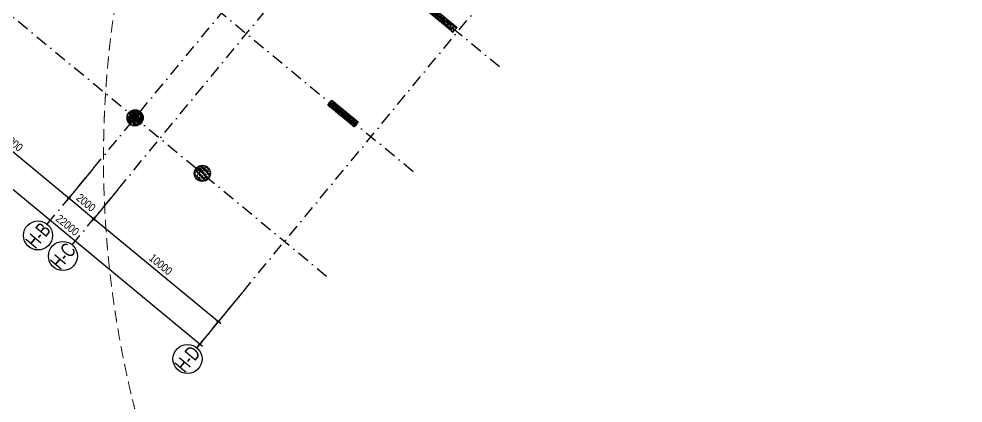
# Model space of a CAD drawing. Header units: millimetres. Extents: x -185400 to -147, y -14070 to 168686.
# Drawn here: x -123365 to -64925, y 54501 to 78261 of the extents above; entities that cross this region are included whole.
import ezdxf
from ezdxf.enums import TextEntityAlignment as Align

# ---------------------------------------------------------------- set-up
doc = ezdxf.new("R2010")
doc.units = ezdxf.units.MM
doc.header["$LTSCALE"] = 300
doc.header["$MEASUREMENT"] = 0
doc.linetypes.add('DASHDOT', pattern=[1, 0.5, -0.25, 0, -0.25])
doc.linetypes.add('HIDDEN', pattern=[0.375, 0.25, -0.125])
for name, color, linetype in [('ccu12-Hatch', 250, 'Continuous'), ('KC-Betong', 6, 'Continuous'), ('KT-Kich thuoc', 9, 'Continuous'), ('KT-Luoi truc South Tower', 8, 'DASHDOT'), ('ST_MBDV Cot vach 220805$0$AUDIT_I_220805193045-1', 50, 'Continuous')]:
    doc.layers.add(name, color=color, linetype=linetype)
doc.layers.add('KT-Chi gioi XD', color=7, linetype='HIDDEN', true_color=0x0066cc)
doc.styles.add('Arial Narrow', font='ARIALN.TTF')
doc.styles.add('ST_MBDV Cot vach 220805$0$HBA-Text', font='GOTHIC.TTF')
doc.dimstyles.new('ccu12-200', dxfattribs={"dimscale": 200, "dimtxt": 2.5, "dimasz": 1, "dimexe": 1, "dimexo": 2, "dimgap": 1, "dimtad": 1, "dimdec": 0, "dimdsep": 46, "dimtxsty": 'Arial Narrow', "dimblk": 'ARCHTICK', "dimcen": -1, "dimdle": 1, "dimclrd": 256, "dimclre": 256, "dimclrt": 3, "dimadec": 0, "dimazin": 2, "dimtfac": 0.1, "dimtdec": 0, "dimtmove": 0, "dimatfit": 1, "dimldrblk": 'ARCHTICK', "dimfxl": 1, "dimtvp": 0.833333, "dimtolj": 1, "dimtzin": 12, "dimarcsym": 0})

# ---------------------------------------------------------------- blocks, each defined once
blk = doc.blocks.new('_ARCHTICK')
at = {"color": 0, "linetype": 'ByBlock', "const_width": 0.15}
blk.add_lwpolyline([(-0.5, -0.5), (0.5, 0.5)], dxfattribs=at)
blk = doc.blocks.new('*D59')
at = {"layer": 'Defpoints', "color": 0, "transparency": 16777216}
for p in [(-118515, 69310), (-116973, 68037), (-118730, 65909)]:
    blk.add_point(p, dxfattribs=at)
at = {"layer": 'KT-Kich thuoc', "lineweight": -2, "transparency": 16777216}
for p, q in [((-118770, 69002), (-120399, 67029)), ((-120426, 67310), (-118576, 65782)), ((-117228, 67728), (-118857, 65755))]:
    blk.add_line(p, q, dxfattribs=at)
at = {"layer": 'KT-Kich thuoc', "lineweight": -2, "transparency": 16777216, "xscale": 200, "yscale": 200, "zscale": 200}
for p, rotation in [((-120272, 67183), 140.4488267454906), ((-118730, 65909), 320.4488267454906)]:
    blk.add_blockref('_ARCHTICK', p, dxfattribs=dict(at, rotation=rotation))
at = {"layer": 'KT-Kich thuoc', "color": 3, "transparency": 16777216, "insert": (-119211, 66897), "char_height": 500, "attachment_point": 5, "rotation": 320.44883, "style": 'Arial Narrow'}
blk.add_mtext('\\A1;2000', dxfattribs=at)
blk = doc.blocks.new('*D60')
at = {"layer": 'Defpoints', "color": 0, "transparency": 16777216}
for p in [(-126226, 75678), (-118515, 69310), (-120272, 67183)]:
    blk.add_point(p, dxfattribs=at)
at = {"layer": 'KT-Kich thuoc', "lineweight": -2, "transparency": 16777216}
for p, q in [((-126480, 75369), (-128110, 73396)), ((-128137, 73678), (-120118, 67055)), ((-118770, 69002), (-120399, 67029))]:
    blk.add_line(p, q, dxfattribs=at)
at = {"layer": 'KT-Kich thuoc', "lineweight": -2, "transparency": 16777216, "xscale": 200, "yscale": 200, "zscale": 200}
for p, rotation in [((-127982, 73550), 140.4488267454906), ((-120272, 67183), 320.4488267454906)]:
    blk.add_blockref('_ARCHTICK', p, dxfattribs=dict(at, rotation=rotation))
at = {"layer": 'KT-Kich thuoc', "color": 3, "transparency": 16777216, "insert": (-123837, 70718), "char_height": 500, "attachment_point": 5, "rotation": 320.44883, "style": 'Arial Narrow'}
blk.add_mtext('\\A1;10000', dxfattribs=at)
blk = doc.blocks.new('*D61')
at = {"layer": 'Defpoints', "color": 0, "transparency": 16777216}
for p in [(-116973, 68037), (-109262, 61669), (-111019, 59542)]:
    blk.add_point(p, dxfattribs=at)
at = {"layer": 'KT-Kich thuoc', "lineweight": -2, "transparency": 16777216}
for p, q in [((-117228, 67728), (-118857, 65755)), ((-118884, 66037), (-110865, 59414)), ((-109517, 61360), (-111147, 59387))]:
    blk.add_line(p, q, dxfattribs=at)
at = {"layer": 'KT-Kich thuoc', "lineweight": -2, "transparency": 16777216, "xscale": 200, "yscale": 200, "zscale": 200}
for p, rotation in [((-118730, 65909), 140.4488267454906), ((-111019, 59542), 320.4488267454906)]:
    blk.add_blockref('_ARCHTICK', p, dxfattribs=dict(at, rotation=rotation))
at = {"layer": 'KT-Kich thuoc', "color": 3, "transparency": 16777216, "insert": (-114585, 63076), "char_height": 500, "attachment_point": 5, "rotation": 320.44883, "style": 'Arial Narrow'}
blk.add_mtext('\\A1;10000', dxfattribs=at)
blk = doc.blocks.new('ST_MBDV Cot vach 220805$0$GRID-SYM-flat-103')
at = {"layer": 'ST_MBDV Cot vach 220805$0$AUDIT_I_220805193045-1'}
blk.add_circle((0, 0, 0), 900, dxfattribs=at)
at = {"layer": 'ST_MBDV Cot vach 220805$0$AUDIT_I_220805193045-1', "style": 'ST_MBDV Cot vach 220805$0$HBA-Text'}
blk.add_attdef('GRID', text='', height=900, rotation=19.04714, dxfattribs=at).set_placement((0, 0, 0), align=Align.MIDDLE_CENTER)
blk = doc.blocks.new('*D58')
at = {"layer": 'Defpoints', "color": 0, "transparency": 16777216}
for p in [(-126226, 75678), (-109262, 61669), (-112165, 58154)]:
    blk.add_point(p, dxfattribs=at)
at = {"layer": 'KT-Kich thuoc', "lineweight": -2, "transparency": 16777216}
for p, q in [((-126480, 75369), (-129256, 72008)), ((-129283, 72290), (-112011, 58026)), ((-109517, 61360), (-112293, 57999))]:
    blk.add_line(p, q, dxfattribs=at)
at = {"layer": 'KT-Kich thuoc', "lineweight": -2, "transparency": 16777216, "xscale": 200, "yscale": 200, "zscale": 200}
for p, rotation in [((-129129, 72163), 140.4488267378724), ((-112165, 58154), 320.4488267378724)]:
    blk.add_blockref('_ARCHTICK', p, dxfattribs=dict(at, rotation=rotation))
at = {"layer": 'KT-Kich thuoc', "color": 3, "transparency": 16777216, "insert": (-120357, 65509), "char_height": 500, "attachment_point": 5, "rotation": 320.44883, "style": 'Arial Narrow'}
blk.add_mtext('\\A1;22000', dxfattribs=at)
blk = doc.blocks.new('*U19')
h = blk.add_hatch()
h.set_pattern_fill('VATLIEU04', color=250, scale=40, style=0, pattern_type=2)
h.set_pattern_definition([(50, (1150, 450), (286.904, -25.1), [30, -330]), (355, (1150, 450), (-55.5, 300.877), [24, -264]), (100.451, (1173.9, 447.9), (231.404, 275.776), [25.496, -280.457]), (46.184, (1150, 530), (426.896, -66.21), [45, -495]), (96.636, (1185.57, 524.5), (373.865, 389.65), [38.244, -420.685]), (351.184, (1150, 530), (373.86, 389.65), [36, -396]), (21, (1190, 510), (238.763, -161.048), [30, -330]), (326, (1190, 510), (97.326, 290.06), [24, -264]), (71.451, (1209.9, 496.58), (336.09, 129.012), [25.496, -280.457]), (37.5, (1150, 450), (4.864, 133.1575), [0, -260.8, 0, -268, 0, -265]), (7.5, (1150, 450), (105.228, 157.765), [0, -152.8, 0, -254.8, 0, -101]), (327.5, (1060.8, 450), (213.529, -9.022), [0, -100, 0, -312, 0, -414]), (317.5, (1020.8, 450), (233.274, 40.042), [0, -130, 0, -207.2, 0, -294]), (45, (1150, 450), (-120.208, 120.208), []), (45, (1150, 499), (-120.208, 120.208), [])])
h.paths.add_polyline_path([(-475, -475), (1625, -475), (1625, -75), (-475, -75)])
at = {"color": 6, "ltscale": 0.25}
blk.add_lwpolyline([(-475, -475), (1625, -475), (1625, -75), (-475, -75)], close=True, dxfattribs=at)
at = {"layer": 'Defpoints', "linetype": 'ByBlock', "ltscale": 30}
for p, q in [((1625, -475), (-475, -75)), ((-475, -475), (1625, -75))]:
    blk.add_line(p, q, dxfattribs=at)
blk = doc.blocks.new('*U18')
h = blk.add_hatch()
h.set_pattern_fill('VATLIEU04', color=250, scale=40, style=0, pattern_type=2)
h.set_pattern_definition([(50, (1550, 450), (286.904, -25.1), [30, -330]), (355, (1550, 450), (-55.5, 300.877), [24, -264]), (100.451, (1573.9, 447.9), (231.404, 275.776), [25.496, -280.457]), (46.184, (1550, 530), (426.896, -66.21), [45, -495]), (96.636, (1585.57, 524.5), (373.865, 389.65), [38.244, -420.685]), (351.184, (1550, 530), (373.865, 389.65), [36, -396]), (21, (1590, 510), (238.763, -161.048), [30, -330]), (326, (1590, 510), (97.326, 290.06), [24, -264]), (71.451, (1609.9, 496.58), (336.09, 129.012), [25.496, -280.457]), (37.5, (1550, 450), (4.864, 133.1575), [0, -260.8, 0, -268, 0, -265]), (7.5, (1550, 450), (105.228, 157.765), [0, -152.8, 0, -254.8, 0, -101]), (327.5, (1460.8, 450), (213.529, -9.022), [0, -100, 0, -312, 0, -414]), (317.5, (1420.8, 450), (233.274, 40.042), [0, -130, 0, -207.2, 0, -294]), (45, (1550, 450), (-120.208, 120.208), []), (45, (1550, 499), (-120.208, 120.208), [])])
h.paths.add_polyline_path([(-475, -475), (2025, -475), (2025, -75), (-475, -75)])
at = {"color": 6, "ltscale": 0.25}
blk.add_lwpolyline([(-475, -475), (2025, -475), (2025, -75), (-475, -75)], close=True, dxfattribs=at)
at = {"layer": 'Defpoints', "linetype": 'ByBlock', "ltscale": 30}
for p, q in [((2025, -475), (-475, -75)), ((-475, -475), (2025, -75))]:
    blk.add_line(p, q, dxfattribs=at)
blk = doc.blocks.new('A$C757F5D6E')
at = {"layer": 'ccu12-Hatch', "ltscale": 0.5}
h = blk.add_hatch(dxfattribs=at)
h.set_pattern_fill('VATLIEU04', color=256, scale=50, angle=45, pattern_type=2)
h.set_pattern_definition([(95, (-1153005.9, 53036.63), (275.776, 231.40354), [37.5, -412.5]), (40, (-1153005.9, 53036.63), (-314.99608, 216.88407), [30, -330]), (145.4514, (-1152982.9, 53055.9), (-39.21973, 448.28764), [31.8701, -350.57106]), (91.1842, (-1153076.6, 53107.34), (435.8465, 318.80688), [56.25, -618.75]), (141.6356, (-1153040.3, 53133.9), (-13.9495, 674.85584), [47.80514, -525.8565]), (36.1842, (-1153076.6, 53107.34), (-13.95003, 674.85583), [45, -495]), (66, (-1153023.57, 53125.02), (353.38579, 68.69124), [37.5, -412.5]), (11, (-1153023.57, 53125.02), (-170.3543, 342.40422), [30, -330]), (116.4514, (-1152994.12, 53130.74), (183.03181, 411.09531), [31.8701, -350.57106]), (82.5, (-1153005.9, 53036.63), (-113.396593, 121.994909), [0, -326, 0, -335, 0, -331.25]), (52.5, (-1153005.9, 53036.63), (-46.43647, 232.454725), [0, -191, 0, -318.5, 0, -126.25]), (12.5, (-1153084.74, 52957.79), (196.709084, 180.760381), [0, -125, 0, -390, 0, -517.5]), (2.5, (-1153120.1, 52922.43), (170.79499, 241.579903), [0, -162.5, 0, -259, 0, -367.5]), (90, (-1153005.9, 53036.63), (-212.5, 0), []), (90, (-1153049.2, 53079.94), (-212.5, 0), [])])
edge = h.paths.add_edge_path()
edge.add_arc((-116173, 72146), 500, 0, 360)
at = {"layer": 'ccu12-Hatch'}
h = blk.add_hatch(dxfattribs=at)
h.set_pattern_fill('1BETONG2-BOP', color=256, scale=50, pattern_type=2)
h.set_pattern_definition([(50, (0, 0), (358.6301, -31.37607), [37.5, -412.5]), (355, (0, 0), (-69.3757, 376.0961), [30, -330]), (100.4514, (29.9, -2.6), (289.2547, 344.7198), [31.8701, -350.5711]), (46.1842, (0, 100), (533.6205, -82.7595), [56.25, -618.75]), (96.6356, (44.47, 93.1), (467.3314, 487.059), [47.8051, -525.8565]), (351.1842, (0, 100), (467.331, 487.0593), [45, -495]), (21, (50, 75), (298.4535, -201.30945), [37.5, -412.5]), (226, (50, 75), (335.9411, -182.7699), [30, -330]), (71.4514, (74.87, 58.22), (420.1113, 161.26525), [31.8701, -350.5711]), (67.5, (0, 0), (-77.95809, 147.18723), [0, -326, 0, -335, 0, -331.25]), (4.5, (0, 0), (141.67546, 190.0516), [0, -191, 0, -318.5, 0, -126.25]), (327.5, (-111.5, 0), (266.91122, -11.27744), [0, -125, 0, -390, 0, -517.5]), (317.5, (-161.5, 0), (291.5931, 50.0525), [0, -162.5, 0, -259, 0, -367.5]), (315, (0, 0), (150.2602, 150.2602), []), (315, (0, 61.25), (150.2602, 150.2602), [])])
edge = h.paths.add_edge_path()
edge.add_arc((-116173, 72146), 500, 0, 360)
h = blk.add_hatch(dxfattribs=at)
h.set_pattern_fill('1BETONG2-BOP', color=256, scale=50, pattern_type=2)
h.set_pattern_definition([(50, (0.0008, -0.0007), (358.6301, -31.3761), [37.5, -412.5]), (355, (0.0008, -0.0007), (-69.3757, 376.0961), [30, -330]), (100.4514, (29.9, -2.6), (289.2547, 344.7198), [31.8701, -350.5711]), (46.1842, (0.0008, 100), (533.6205, -82.7595), [56.25, -618.75]), (96.6356, (44.47, 93.1), (467.3314, 487.059), [47.8051, -525.8565]), (351.1842, (0.0008, 100), (467.331, 487.0593), [45, -495]), (21, (50, 75), (298.4535, -201.30945), [37.5, -412.5]), (226, (50, 75), (335.9411, -182.7699), [30, -330]), (71.4514, (74.87, 58.22), (420.1113, 161.26525), [31.8701, -350.5711]), (67.5, (0.0008, -0.0007), (-77.95809, 147.18723), [0, -326, 0, -335, 0, -331.25]), (4.5, (0.0008, -0.0007), (141.67546, 190.0516), [0, -191, 0, -318.5, 0, -126.25]), (327.5, (-111.5, -0.0007), (266.91122, -11.27744), [0, -125, 0, -390, 0, -517.5]), (317.5, (-161.5, -0.0007), (291.5931, 50.0525), [0, -162.5, 0, -259, 0, -367.5]), (315, (0.0008, -0.0007), (150.2602, 150.2602), []), (315, (0.0008, 61.25), (150.2602, 150.2602), [])])
edge = h.paths.add_edge_path()
edge.add_arc((-112010, 68707), 500, 0, 360)
at = {"layer": 'KC-Betong', "ltscale": 0.5}
for centre in [(-116173, 72146), (-112010, 68707)]:
    blk.add_circle(centre, 500, dxfattribs=at)
at = {"layer": 'KC-Betong', "linetype": 'ByBlock', "xscale": -1, "rotation": 320.4488276923595}
for name, p in [('*U18', (-96568, 78100)), ('*U19', (-102688, 72260))]:
    blk.add_blockref(name, p, dxfattribs=at)

msp = doc.modelspace()

# ---------------------------------------------------------------- linework, layer by layer
at = {"layer": 'KT-Chi gioi XD', "lineweight": 13, "ltscale": 10, "elevation": 0, "flags": 128}
msp.add_lwpolyline([(-29078.1, 143772.1), (-33774.2, 161645), (-36124.3, 162456.9), (-45058.2, 155685.5), (-68562, 137753.5), (-92229.5, 120645.5, 0.684877), (-61797, 6849.6), (-41426.4, 4693.7), (-2997.3, 5908.3), (-146.9, 9554.9)], format="xyb", close=True, dxfattribs=at)
at = {"layer": 'KT-Luoi truc South Tower', "ltscale": 5}
for p, q in [((-121609.1, 65563.6), (-82540.3, 112871.6)), ((-120067, 64290), (-80998.2, 111598.1)), ((-112356.4, 57922.4), (-73287.7, 105230.4)), ((-117333.1, 94891.5), (-93595.3, 75288)), ((-122682, 88414.6), (-98944.2, 68811.1)), ((-128030.8, 81937.8), (-104293, 62334.2))]:
    msp.add_line(p, q, dxfattribs=at)

# ---------------------------------------------------------------- block references
at = {"layer": 'KT-Kich thuoc'}
msp.add_blockref('A$C757F5D6E', (0, 0), dxfattribs=at)
ref = msp.add_blockref('ST_MBDV Cot vach 220805$0$GRID-SYM-flat-103', (-122182.2, 64869.6, 0), dxfattribs=at)
ref.add_attrib('GRID', 'H-B', dxfattribs={"layer": 'ST_MBDV Cot vach 220805$0$AUDIT_I_220805193045-1', "height": 900, "rotation": 50, "style": 'ST_MBDV Cot vach 220805$0$HBA-Text', "width": 0.75}).set_placement((-122182.2, 64869.6, 0), align=Align.MIDDLE_CENTER)
ref = msp.add_blockref('ST_MBDV Cot vach 220805$0$GRID-SYM-flat-103', (-120640.1, 63596.1, 0), dxfattribs=at)
ref.add_attrib('GRID', 'H-C', dxfattribs={"layer": 'ST_MBDV Cot vach 220805$0$AUDIT_I_220805193045-1', "height": 900, "rotation": 50, "style": 'ST_MBDV Cot vach 220805$0$HBA-Text', "width": 0.75}).set_placement((-120640.1, 63596.1, 0), align=Align.MIDDLE_CENTER)
ref = msp.add_blockref('ST_MBDV Cot vach 220805$0$GRID-SYM-flat-103', (-112929.5, 57228.4, 0), dxfattribs=at)
ref.add_attrib('GRID', 'H-D', dxfattribs={"layer": 'ST_MBDV Cot vach 220805$0$AUDIT_I_220805193045-1', "height": 900, "rotation": 50, "style": 'ST_MBDV Cot vach 220805$0$HBA-Text', "width": 0.75}).set_placement((-112929.5, 57228.4, 0), align=Align.MIDDLE_CENTER)

# ---------------------------------------------------------------- dimensions: what is measured, and where the dimension line sits
dim = msp.add_aligned_dim(p1=(-126225.7, 75677.7), p2=(-109262.4, 61668.9), distance=-4558.9, dimstyle='ccu12-200', dxfattribs=at)
dim.commit()
dim.dimension.update_dxf_attribs({"geometry": '*D58', "text_midpoint": (-120357.1, 65509.2)})
for base, p1, p2, picture, middle in [((-120271.9, 67182.8), (-126225.7, 75677.7), (-118515.1, 69310.1), '*D60', (-123837.2, 70717.7)), ((-118729.8, 65909.3), (-118515.1, 69310.1), (-116973, 68036.5), '*D59', (-119210.9, 66897.1)), ((-111019.2, 59541.6), (-116973, 68036.5), (-109262.4, 61668.9), '*D61', (-114584.6, 63076.5))]:
    dim = msp.add_linear_dim(base=base, p1=p1, p2=p2, angle=140.448827, dimstyle='ccu12-200', dxfattribs=at)
    dim.commit()
    dim.dimension.update_dxf_attribs({"geometry": picture, "text_midpoint": middle})

doc.saveas('drawing.dxf')
